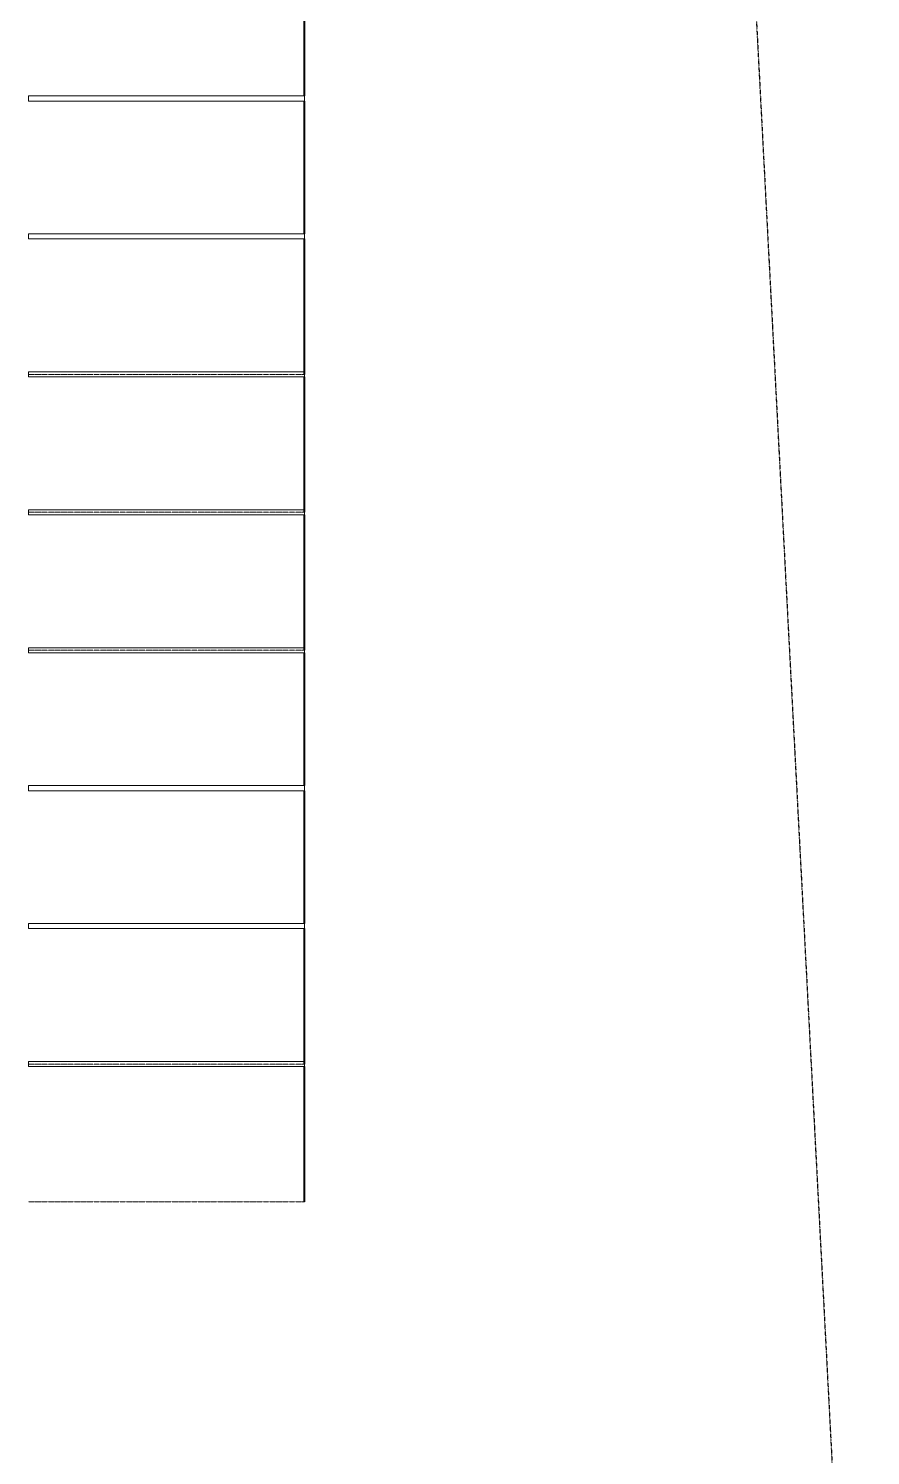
# Model space of a CAD drawing. Header units: inches. Extents: x -1969 to 2015, y -1363 to 1657.
# Drawn here: x 1356 to 2015, y -782 to 335 of the extents above; entities that cross this region are included whole.
import ezdxf

# ---------------------------------------------------------------- set-up
doc = ezdxf.new("R2010")
doc.units = ezdxf.units.IN
doc.header["$MEASUREMENT"] = 0
doc.linetypes.add('Center 1_4_', pattern=[0.53125, 0.25, -0.09375, 0.09375, -0.09375])
doc.linetypes.add('Double Dash 3_8_', pattern=[1, 0.375, -0.125, 0.125, -0.125, 0.125, -0.125])
doc.layers.add('C-PRKG', color=70, linetype='Continuous', lineweight=9)
doc.layers.add('C-PROP-LINE', color=91, linetype='Double Dash 3_8_', lineweight=30)

# ---------------------------------------------------------------- blocks, each defined once
blk = doc.blocks.new('Parking Space - 9_ x 18_ - 90 deg-36999-GROUND FLOOR')
at = {"layer": 'C-PRKG'}
for p, q in [((1356.3, -477.9), (1356.3, -473.9)), ((1356.3, -473.9), (1356.3, -473.9)), ((1356.3, -473.9), (1572.3, -473.9)), ((1356.3, -477.9), (1356.3, -477.9)), ((1356.3, -477.9), (1572.3, -477.9)), ((1572.3, -473.9), (1572.3, -473.9)), ((1572.3, -473.9), (1572.3, -477.9))]:
    blk.add_line(p, q, dxfattribs=at)
at = {"layer": 'C-PRKG', "lineweight": 40}
blk.add_line((1572.3, -583.9), (1572.3, -477.9), dxfattribs=at)
at = {"layer": 'C-PRKG', "linetype": 'Center 1_4_'}
blk.add_line((1572.3, -583.9), (1356.3, -583.9), dxfattribs=at)
blk = doc.blocks.new('Parking Space - 9_ x 18_ - 90 deg-V6-GROUND FLOOR')
at = {"layer": 'C-PRKG'}
for p, q in [((1356.3, -369.9), (1356.3, -365.9)), ((1356.3, -365.9), (1356.3, -365.9)), ((1356.3, -365.9), (1572.3, -365.9)), ((1572.3, -365.9), (1572.3, -369.9)), ((1356.3, -369.9), (1356.3, -369.9)), ((1356.3, -369.9), (1572.3, -369.9)), ((1572.3, -369.9), (1572.3, -369.9))]:
    blk.add_line(p, q, dxfattribs=at)
at = {"layer": 'C-PRKG', "lineweight": 40}
blk.add_line((1572.3, -475.9), (1572.3, -369.9), dxfattribs=at)
at = {"layer": 'C-PRKG', "linetype": 'Center 1_4_'}
blk.add_line((1572.3, -475.9), (1356.3, -475.9), dxfattribs=at)
blk = doc.blocks.new('Parking Space - 9_ x 18_ - 90 deg-V7-GROUND FLOOR')
at = {"layer": 'C-PRKG'}
for p, q in [((1356.3, -261.9), (1356.3, -257.9)), ((1356.3, -257.9), (1356.3, -257.9)), ((1356.3, -257.9), (1572.3, -257.9)), ((1356.3, -261.9), (1356.3, -261.9)), ((1356.3, -261.9), (1572.3, -261.9)), ((1572.3, -257.9), (1572.3, -261.9)), ((1572.3, -261.9), (1572.3, -261.9))]:
    blk.add_line(p, q, dxfattribs=at)
at = {"layer": 'C-PRKG', "lineweight": 40}
blk.add_line((1572.3, -365.9), (1572.3, -261.9), dxfattribs=at)
blk = doc.blocks.new('Parking Space - 9_ x 18_ - 90 deg-V8-GROUND FLOOR')
at = {"layer": 'C-PRKG'}
for p, q in [((1356.4, -45.9), (1356.4, -41.9)), ((1356.4, -41.9), (1356.4, -41.9)), ((1356.4, -41.9), (1356.4, -45.9)), ((1356.4, -41.9), (1572.3, -41.9)), ((1572.3, -41.9), (1572.3, -45.9)), ((1356.4, -45.9), (1356.4, -45.9)), ((1356.4, -45.9), (1572.3, -45.9)), ((1572.3, -45.9), (1572.3, -45.9))]:
    blk.add_line(p, q, dxfattribs=at)
at = {"layer": 'C-PRKG', "lineweight": 40}
blk.add_line((1572.3, -151.9), (1572.3, -45.9), dxfattribs=at)
at = {"layer": 'C-PRKG', "linetype": 'Center 1_4_'}
blk.add_line((1572.3, -151.9), (1356.4, -151.9), dxfattribs=at)
blk = doc.blocks.new('Parking Space - 9_ x 18_ - 90 deg-V9-GROUND FLOOR')
at = {"layer": 'C-PRKG'}
for p, q in [((1356.4, 62.1), (1356.4, 66.1)), ((1356.4, 66.1), (1356.4, 66.1)), ((1356.4, 66.1), (1356.4, 62.1)), ((1356.4, 66.1), (1572.3, 66.1)), ((1356.4, 62.1), (1356.4, 62.1)), ((1356.4, 62.1), (1572.3, 62.1)), ((1572.3, 66.1), (1572.3, 62.1)), ((1572.3, 62.1), (1572.3, 62.1))]:
    blk.add_line(p, q, dxfattribs=at)
at = {"layer": 'C-PRKG', "lineweight": 40}
blk.add_line((1572.3, -43.9), (1572.3, 62.1), dxfattribs=at)
at = {"layer": 'C-PRKG', "linetype": 'Center 1_4_'}
blk.add_line((1572.3, -43.9), (1356.4, -43.9), dxfattribs=at)
blk = doc.blocks.new('Parking Space - 9_ x 18_ - 90 deg-V10-GROUND FLOOR')
at = {"layer": 'C-PRKG'}
for p, q in [((1356.4, 170.1), (1356.4, 174.1)), ((1356.4, 174.1), (1356.4, 174.1)), ((1356.4, 174.1), (1356.4, 170.1)), ((1356.4, 174.1), (1572.3, 174.1)), ((1356.4, 170.1), (1356.4, 170.1)), ((1356.4, 170.1), (1572.3, 170.1)), ((1572.3, 174.1), (1572.3, 170.1)), ((1572.3, 170.1), (1572.3, 170.1))]:
    blk.add_line(p, q, dxfattribs=at)
at = {"layer": 'C-PRKG', "lineweight": 40}
blk.add_line((1572.3, 64.1), (1572.3, 170.1), dxfattribs=at)
at = {"layer": 'C-PRKG', "linetype": 'Center 1_4_'}
blk.add_line((1572.3, 64.1), (1356.4, 64.1), dxfattribs=at)
blk = doc.blocks.new('Parking Space - 9_ x 18_ - 90 deg-V11-GROUND FLOOR')
at = {"layer": 'C-PRKG'}
for p, q in [((1356.4, 278.1), (1356.4, 282.1)), ((1356.4, 282.1), (1356.4, 282.1)), ((1356.4, 282.1), (1356.4, 278.1)), ((1356.4, 282.1), (1572.3, 282.1)), ((1572.3, 282.1), (1572.3, 278.1)), ((1356.4, 278.1), (1356.4, 278.1)), ((1356.4, 278.1), (1572.3, 278.1)), ((1572.3, 278.1), (1572.3, 278.1))]:
    blk.add_line(p, q, dxfattribs=at)
at = {"layer": 'C-PRKG', "lineweight": 40}
blk.add_line((1572.3, 174.1), (1572.3, 278.1), dxfattribs=at)
blk = doc.blocks.new('Family - ___-482687-GROUND FLOOR')
at = {"layer": 'C-PROP-LINE'}
blk.add_line((1857.1, 1657.1), (2015.4, -1362.7), dxfattribs=at)

msp = doc.modelspace()

# ---------------------------------------------------------------- block references
at = {"layer": 'C-PRKG'}
for name, p in [('Parking Space - 9_ x 18_ - 90 deg-V11-GROUND FLOOR', (0, 108)), ('Parking Space - 9_ x 18_ - 90 deg-V11-GROUND FLOOR', (0, 0)), ('Parking Space - 9_ x 18_ - 90 deg-V10-GROUND FLOOR', (0, 0)), ('Parking Space - 9_ x 18_ - 90 deg-V9-GROUND FLOOR', (0, 0)), ('Parking Space - 9_ x 18_ - 90 deg-V8-GROUND FLOOR', (0, 0)), ('Parking Space - 9_ x 18_ - 90 deg-V7-GROUND FLOOR', (0, 108)), ('Parking Space - 9_ x 18_ - 90 deg-V7-GROUND FLOOR', (0, 0)), ('Parking Space - 9_ x 18_ - 90 deg-V6-GROUND FLOOR', (0, 0)), ('Parking Space - 9_ x 18_ - 90 deg-36999-GROUND FLOOR', (0, 0))]:
    msp.add_blockref(name, p, dxfattribs=at)
at = {"layer": 'C-PROP-LINE'}
msp.add_blockref('Family - ___-482687-GROUND FLOOR', (0, 0), dxfattribs=at)

doc.saveas('drawing.dxf')
